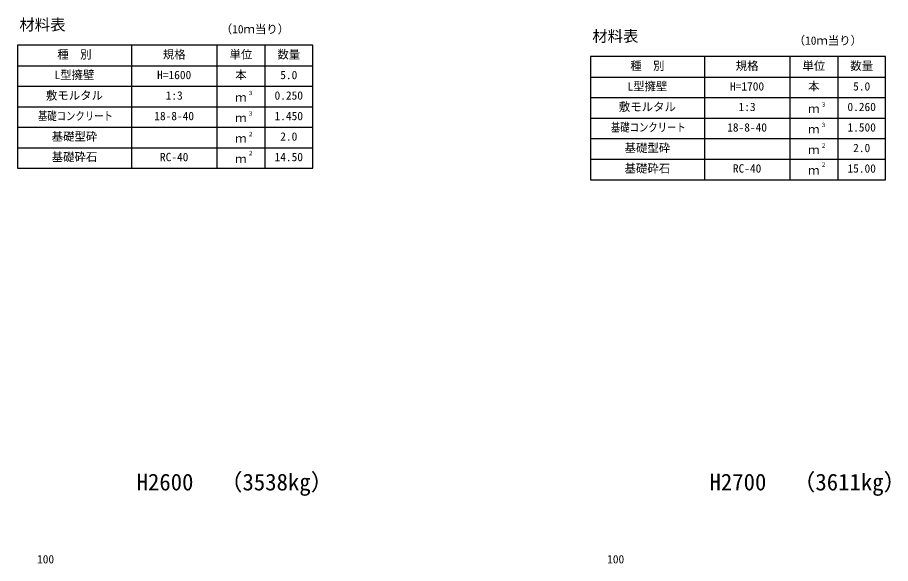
# Model space of a CAD drawing. Units: millimetres, scale not verified. Extents: x -67200 to 67200, y -23760 to 23760.
# Drawn here: x 14716 to 22375, y 27 to 4817 of the extents above; entities that cross this region are included whole.
import ezdxf
from ezdxf.enums import TextEntityAlignment as Align

# ---------------------------------------------------------------- set-up
doc = ezdxf.new("R2010")
doc.units = ezdxf.units.MM
doc.header["$LTSCALE"] = 80
for name, color, linetype, lineweight in [('0-1_DIM', 7, 'Continuous', 25), ('0-4_HYO', 3, 'Continuous', 25), ('0-5_HYO2', 4, 'Continuous', 25), ('0-8_TXT', 7, 'Continuous', 25)]:
    doc.layers.add(name, color=color, linetype=linetype, lineweight=lineweight)
doc.styles.add('ＭＳ ゴシック', font='')
doc.styles.get('ＭＳ ゴシック').set_extended_font_data('MS Gothic')

msp = doc.modelspace()

# ---------------------------------------------------------------- linework, layer by layer
at = {"layer": '0-4_HYO'}
for p, q in [((15716.25, 4574.21), (15716.25, 3494.21)), ((16466.25, 4574.21), (16466.25, 3494.21)), ((16886.25, 4574.21), (16886.25, 3494.21)), ((20741.61, 4474.21), (20741.61, 3394.21)), ((21491.61, 4474.21), (21491.61, 3394.21)), ((21911.61, 4474.21), (21911.61, 3394.21)), ((14716.25, 4394.21), (17306.25, 4394.21)), ((19741.61, 4294.21), (22331.61, 4294.21))]:
    msp.add_line(p, q, dxfattribs=at)
for points in [[(14716.25, 3494.21), (17306.25, 3494.21), (17306.25, 4574.21), (14716.25, 4574.21)], [(19741.61, 3394.21), (22331.61, 3394.21), (22331.61, 4474.21), (19741.61, 4474.21)]]:
    msp.add_lwpolyline(points, close=True, dxfattribs=at)
at = {"layer": '0-5_HYO2'}
for p, q in [((14716.25, 4214.21), (17306.25, 4214.21)), ((19741.61, 4114.21), (22331.61, 4114.21)), ((14716.25, 4034.21), (17306.25, 4034.21)), ((19741.61, 3934.21), (22331.61, 3934.21)), ((14716.25, 3854.21), (17306.25, 3854.21)), ((19741.61, 3754.21), (22331.61, 3754.21)), ((14716.25, 3674.21), (17306.25, 3674.21)), ((19741.61, 3574.21), (22331.61, 3574.21))]:
    msp.add_line(p, q, dxfattribs=at)

# ---------------------------------------------------------------- texts
at = {"layer": '0-1_DIM', "style": 'ＭＳ ゴシック'}
for p in [(14888.32, 6.1), (19888.68, 6.1)]:
    msp.add_text('100', height=73.31, dxfattribs=at).set_placement(p, align=Align.BOTTOM_LEFT)
at = {"layer": '0-8_TXT', "style": 'ＭＳ ゴシック'}
for s, height, p in [('材料表', 98.97, (14732.92, 4674.21)), ('（10ｍ当り）', 73.31, (16499.58, 4655.87)), ('材料表', 98.97, (19758.27, 4574.21)), ('（10ｍ当り）', 73.31, (21524.94, 4555.87)), ('種\u3000別', 73.31, (15066.25, 4434.21)), ('規格', 73.31, (15991.25, 4434.21)), ('単位', 73.31, (16576.25, 4434.21)), ('数量', 73.31, (16996.25, 4434.21)), ('種\u3000別', 73.31, (20091.61, 4334.21)), ('規格', 73.31, (21016.61, 4334.21)), ('単位', 73.31, (21601.61, 4334.21)), ('数量', 73.31, (22021.61, 4334.21)), ('L型擁壁', 73.31, (15041.25, 4254.21)), ('H=1600', 73.31, (15941.25, 4254.21)), ('本', 73.31, (16626.25, 4254.21)), ('5.0', 73.31, (17021.25, 4254.21)), ('L型擁壁', 73.31, (20066.61, 4154.21)), ('H=1700', 73.31, (20966.61, 4154.21)), ('本', 73.31, (21651.61, 4154.21)), ('5.0', 73.31, (22046.61, 4154.21)), ('敷モルタル', 73.31, (14966.25, 4074.21)), ('1:3', 73.31, (16016.25, 4074.21)), ('３', 36.66, (16735.49, 4124.82)), ('0.250', 73.31, (16971.25, 4074.21)), ('ｍ', 73.31, (16626.25, 4057.54)), ('敷モルタル', 73.31, (19991.61, 3974.21)), ('1:3', 73.31, (21041.61, 3974.21)), ('３', 36.66, (21760.84, 4024.82)), ('0.260', 73.31, (21996.61, 3974.21)), ('18-8-40', 73.31, (15916.25, 3894.21)), ('３', 36.66, (16735.49, 3944.82)), ('1.450', 73.31, (16971.25, 3894.21)), ('ｍ', 73.31, (21651.61, 3957.54)), ('ｍ', 73.31, (16626.25, 3877.54)), ('18-8-40', 73.31, (20941.61, 3794.21)), ('ｍ', 73.31, (21651.61, 3777.54)), ('３', 36.66, (21760.84, 3844.82)), ('1.500', 73.31, (21996.61, 3794.21)), ('基礎型砕', 73.31, (15016.25, 3714.21)), ('ｍ', 73.31, (16626.25, 3697.54)), ('２', 36.66, (16735.49, 3764.82)), ('2.0', 73.31, (17021.25, 3714.21)), ('基礎型砕', 73.31, (20041.61, 3614.21)), ('２', 36.66, (21760.84, 3664.82)), ('2.0', 73.31, (22046.61, 3614.21)), ('基礎砕石', 73.31, (15016.25, 3534.21)), ('RC-40', 73.31, (15966.25, 3534.21)), ('２', 36.66, (16735.49, 3598.15)), ('14.50', 73.31, (16971.25, 3534.21)), ('ｍ', 73.31, (21651.61, 3597.54)), ('ｍ', 73.31, (16626.25, 3517.54)), ('基礎砕石', 73.31, (20041.61, 3434.21)), ('RC-40', 73.31, (20991.61, 3434.21)), ('２', 36.66, (21760.84, 3498.15)), ('15.00', 73.31, (21996.61, 3434.21)), ('ｍ', 73.31, (21651.61, 3417.54)), ('H2600', 146.6, (15761.25, 624.45)), ('（3538kg）', 146.6, (16489.87, 624.45)), ('H2700', 146.6, (20786.61, 624.45)), ('（3611kg）', 146.6, (21515.22, 624.45))]:
    msp.add_text(s, height=height, dxfattribs=at).set_placement(p, align=Align.BOTTOM_LEFT)
at = {"layer": '0-8_TXT', "style": 'ＭＳ ゴシック', "width": 0.8}
for p in [(14896.25, 3894.21), (19921.61, 3794.21)]:
    msp.add_text('基礎コンクリート', height=73.31, dxfattribs=at).set_placement(p, align=Align.BOTTOM_LEFT)

doc.saveas('drawing.dxf')
